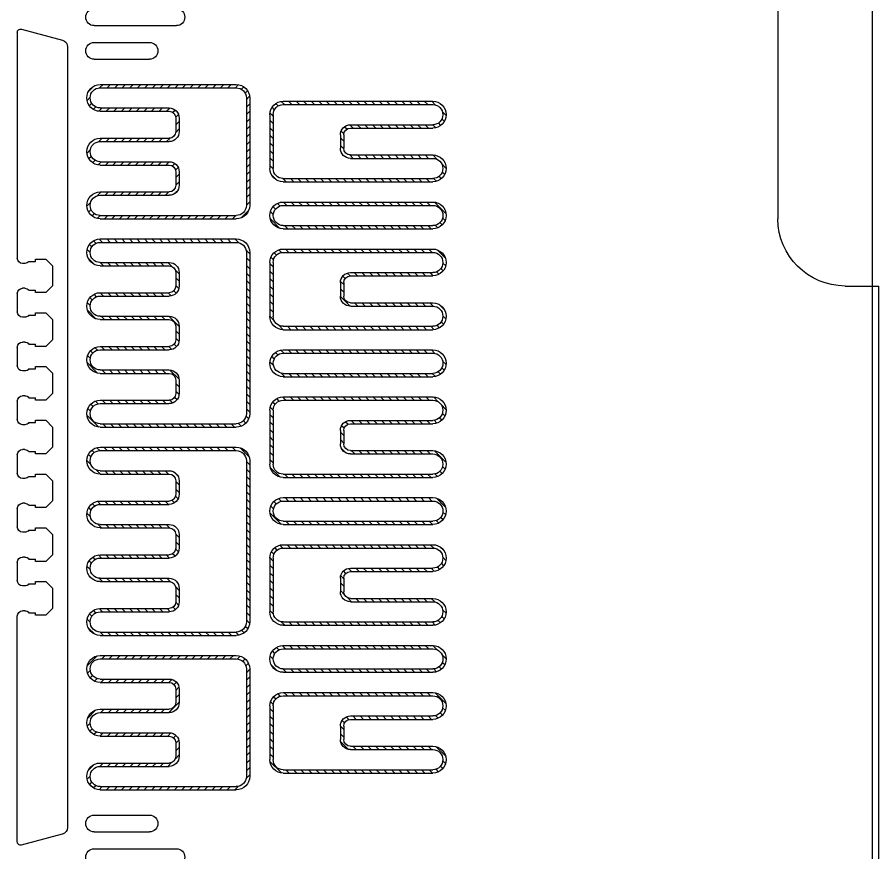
# Model space of a CAD drawing. Extents: x -46 to 252, y -27 to 158.
# Drawn here: x 225.31 to 238.14, y 10.6 to 23.03 of the extents above; entities that cross this region are included whole.
import ezdxf

# ---------------------------------------------------------------- set-up
doc = ezdxf.new("R2010")
doc.units = 0
for name, color, linetype in [('bottom etching', 64, 'Continuous'), ('bottom leadframe', 7, 'Continuous'), ('leadframe', 7, 'Continuous'), ('tape', 40, 'Continuous'), ('top leadframe', 5, 'Continuous')]:
    doc.layers.add(name, color=color, linetype=linetype)

# ---------------------------------------------------------------- blocks, each defined once
blk = doc.blocks.new('tape bottom')
at = {"layer": 'tape'}
blk.add_line((124.9, 32.5), (124.9, -32.5), dxfattribs=at)
blk = doc.blocks.new('leadframe outline')
at = {"layer": 'leadframe'}
for p, q in [((-123.5, 24.5), (-123.5, 9.5)), ((-125, -8.5), (-125, 8.5)), ((-124.5, 8.5), (-125, 8.5))]:
    blk.add_line(p, q, dxfattribs=at)
blk.add_arc((-124.5, 9.5), 1, 270, 0, dxfattribs=at)
blk = doc.blocks.new('bottom fiducial')
at = {"layer": 'leadframe', "ltscale": 50}
for p, q in [((1.32, 0.625), (0.495, 0.625)), ((1.32, 0.375), (0.495, 0.375)), ((1.32, 0.125), (0.095, 0.125)), ((1.32, -0.125), (0.095, -0.125)), ((1.32, -0.375), (0.495, -0.375)), ((1.32, -0.625), (0.495, -0.625))]:
    blk.add_line(p, q, dxfattribs=at)
for centre, start, end in [((0.495, 0.5), 90, 270), ((1.32, 0.5), 270, 90), ((0.095, 0), 90, 270), ((1.32, 0), 270, 90), ((0.495, -0.5), 90, 270), ((1.32, -0.5), 270, 90)]:
    blk.add_arc(centre, 0.125, start, end, dxfattribs=at)
blk = doc.blocks.new('bottom vertical fiducial new')
at = {"layer": 'leadframe', "ltscale": 50}
blk.add_blockref('bottom fiducial', (-1160.573, -6.701), dxfattribs=at)
blk = doc.blocks.new('*U82')
at = {"layer": 'bottom leadframe', "ltscale": 50}
blk.add_blockref('bottom vertical fiducial new', (1159.866, 6.701), dxfattribs=at)
blk = doc.blocks.new('*U83')
at = {"layer": 'leadframe', "color": 0, "linetype": 'ByBlock', "lineweight": -2, "transparency": 16777216}
for p in [(0, -12.5), (0, -25)]:
    blk.add_blockref('*U82', p, dxfattribs=at)
blk = doc.blocks.new('lead bottom vertical new A')
at = {"layer": 'bottom etching', "ltscale": 50}
h = blk.add_hatch(dxfattribs=at)
h.set_pattern_fill('ANSI31', color=256, scale=0.025)
h.set_pattern_definition([(45, (1193.233325, 13.21076), (-0.056126601, 0.056126601), [])])
h.paths.add_polyline_path([(0, -1.2, 0.414214), (0.2, -1.4), (2.225, -1.4, 1), (2.225, -1), (1.2, -1, -0.414214), (1.1, -0.9), (1.1, -0.7, -0.414214), (1.2, -0.6), (2.225, -0.6, 1), (2.225, -0.2), (1.2, -0.2, -0.414214), (1.1, -0.1), (1.1, 0.1, -0.414214), (1.2, 0.2), (2.225, 0.2, 1), (2.225, 0.6), (1.2, 0.6, -0.414214), (1.1, 0.7), (1.1, 0.9, -0.414214), (1.2, 1), (2.225, 1, 1), (2.225, 1.4), (0.2, 1.4, 0.414214), (0, 1.2)])
h.paths.add_polyline_path([(0.05, 1.2, -0.414214), (0.2, 1.35), (2.225, 1.35, -1), (2.225, 1.05), (1.2, 1.05, 0.414214), (1.05, 0.9), (1.05, 0.7, 0.414214), (1.2, 0.55), (2.225, 0.55, -1), (2.225, 0.25), (1.2, 0.25, 0.414214), (1.05, 0.1), (1.05, -0.1, 0.414214), (1.2, -0.25), (2.225, -0.25, -1), (2.225, -0.55), (1.2, -0.55, 0.414214), (1.05, -0.7), (1.05, -0.9, 0.414214), (1.2, -1.05), (2.225, -1.05, -1), (2.225, -1.35), (0.2, -1.35, -0.414214), (0.05, -1.2)], flags=16)
at = {"layer": 'bottom leadframe'}
for p, q in [((2.225, 1.4), (0.2, 1.4)), ((0, 1.2), (0, -1.2)), ((1.1, 0.9), (1.1, 0.7)), ((2.225, 1), (1.2, 1)), ((2.225, 0.6), (1.2, 0.6)), ((2.225, 0.2), (1.2, 0.2)), ((1.1, 0.1), (1.1, -0.1)), ((2.225, -0.2), (1.2, -0.2)), ((2.225, -0.6), (1.2, -0.6)), ((1.1, -0.7), (1.1, -0.9)), ((2.225, -1), (1.2, -1)), ((2.225, -1.4), (0.2, -1.4))]:
    blk.add_line(p, q, dxfattribs=at)
for centre, radius, start, end in [((0.2, 1.2), 0.2, 90, 180), ((2.225, 1.2), 0.2, 270, 90), ((1.2, 0.9), 0.1, 90, 180), ((1.2, 0.7), 0.1, 180, 270), ((2.225, 0.4), 0.2, 270, 90), ((1.2, 0.1), 0.1, 90, 180), ((1.2, -0.1), 0.1, 180, 270), ((2.225, -0.4), 0.2, 270, 90), ((1.2, -0.7), 0.1, 90, 180), ((1.2, -0.9), 0.1, 180, 270), ((2.225, -1.2), 0.2, 270, 90), ((0.2, -1.2), 0.2, 180, 270)]:
    blk.add_arc(centre, radius, start, end, dxfattribs=at)
at = {"layer": 'top leadframe'}
for p, q in [((2.225, 1.35), (0.2, 1.35)), ((0.05, 1.2), (0.05, -1.2)), ((2.225, 1.05), (1.2, 1.05)), ((1.05, 0.9), (1.05, 0.7)), ((2.225, 0.55), (1.2, 0.55)), ((2.225, 0.25), (1.2, 0.25)), ((1.05, 0.1), (1.05, -0.1)), ((2.225, -0.25), (1.2, -0.25)), ((2.225, -0.55), (1.2, -0.55)), ((1.05, -0.7), (1.05, -0.9)), ((2.225, -1.05), (1.2, -1.05)), ((2.225, -1.35), (0.2, -1.35))]:
    blk.add_line(p, q, dxfattribs=at)
for centre, start, end in [((0.2, 1.2), 90, 180), ((2.225, 1.2), 270, 90), ((1.2, 0.9), 90, 180), ((1.2, 0.7), 180, 270), ((2.225, 0.4), 270, 90), ((1.2, 0.1), 90, 180), ((1.2, -0.1), 180, 270), ((2.225, -0.4), 270, 90), ((1.2, -0.7), 90, 180), ((1.2, -0.9), 180, 270), ((2.225, -1.2), 270, 90), ((0.2, -1.2), 180, 270)]:
    blk.add_arc(centre, 0.15, start, end, dxfattribs=at)
blk = doc.blocks.new('lead bottom vertical new B')
at = {"layer": 'bottom etching', "ltscale": 50}
h = blk.add_hatch(dxfattribs=at)
h.set_pattern_fill('ANSI31', color=256, scale=0.025)
h.set_pattern_definition([(45, (1196.40984, 12.275255), (-0.056126601, 0.056126601), [])])
h.paths.add_polyline_path([(0.452, -0.136, 1), (0.452, -0.536), (1.677, -0.536, -0.414214), (1.777, -0.636), (1.777, -0.836, -0.414214), (1.677, -0.936), (0.452, -0.936, 1), (0.452, -1.336), (2.677, -1.336, 0.414214), (2.877, -1.136), (2.877, -0.336, 0.414214), (2.677, -0.136)])
h.paths.add_polyline_path([(2.677, -0.186, -0.414214), (2.827, -0.336), (2.827, -1.136, -0.414214), (2.677, -1.286), (0.452, -1.286, -1), (0.452, -0.986), (1.677, -0.986, 0.414214), (1.827, -0.836), (1.827, -0.636, 0.414214), (1.677, -0.486), (0.452, -0.486, -1), (0.452, -0.186)], flags=16)
at = {"layer": 'bottom leadframe'}
for p, q in [((2.677, -0.136), (0.452, -0.136)), ((2.877, -0.336), (2.877, -1.136)), ((1.677, -0.536), (0.452, -0.536)), ((1.777, -0.636), (1.777, -0.836)), ((1.677, -0.936), (0.452, -0.936)), ((2.677, -1.336), (0.452, -1.336))]:
    blk.add_line(p, q, dxfattribs=at)
for centre, radius, start, end in [((0.452, -0.336), 0.2, 90, 270), ((2.677, -0.336), 0.2, 0, 90), ((1.677, -0.636), 0.1, 0, 90), ((1.677, -0.836), 0.1, 270, 0), ((0.452, -1.136), 0.2, 90, 270), ((2.677, -1.136), 0.2, 270, 0)]:
    blk.add_arc(centre, radius, start, end, dxfattribs=at)
at = {"layer": 'top leadframe'}
for p, q in [((2.677, -0.186), (0.452, -0.186)), ((2.827, -0.336), (2.827, -1.136)), ((1.677, -0.486), (0.452, -0.486)), ((1.827, -0.636), (1.827, -0.836)), ((1.677, -0.986), (0.452, -0.986)), ((2.677, -1.286), (0.452, -1.286)), ((2.677, -1.286), (0.452, -1.286))]:
    blk.add_line(p, q, dxfattribs=at)
for centre, start, end in [((0.452, -0.336), 90, 270), ((2.677, -0.336), 0, 90), ((1.677, -0.636), 0, 90), ((1.677, -0.836), 270, 0), ((0.452, -1.136), 90, 270), ((2.677, -1.136), 270, 0)]:
    blk.add_arc(centre, 0.15, start, end, dxfattribs=at)
blk = doc.blocks.new('lead bottom vertical new C')
at = {"layer": 'bottom etching', "ltscale": 50}
h = blk.add_hatch(dxfattribs=at)
h.set_pattern_fill('ANSI31', color=256, scale=0.025)
h.set_pattern_definition([(45, (1193.533325, 14.11076), (-0.056126601, 0.056126601), [])])
h.paths.add_polyline_path([(-2.425, -0.2), (-0.2, -0.2, 1), (-0.2, 0.2), (-2.425, 0.2, 1)])
h.paths.add_polyline_path([(-2.425, 0.15), (-0.2, 0.15, -1), (-0.2, -0.15), (-2.425, -0.15, -1)], flags=16)
at = {"layer": 'bottom leadframe'}
for p, q in [((-0.2, 0.2), (-2.425, 0.2)), ((-0.2, -0.2), (-2.425, -0.2))]:
    blk.add_line(p, q, dxfattribs=at)
for centre, start, end in [((-2.425, 0), 90, 270), ((-0.2, 0), 270, 90)]:
    blk.add_arc(centre, 0.2, start, end, dxfattribs=at)
at = {"layer": 'top leadframe'}
for p, q in [((-0.2, 0.15), (-2.425, 0.15)), ((-0.2, -0.15), (-2.425, -0.15))]:
    blk.add_line(p, q, dxfattribs=at)
for centre, start, end in [((-2.425, 0), 90, 270), ((-0.2, 0), 270, 90)]:
    blk.add_arc(centre, 0.15, start, end, dxfattribs=at)
blk = doc.blocks.new('external grip bottom')
at = {"layer": 'bottom etching', "ltscale": 50}
h = blk.add_hatch(dxfattribs=at)
h.set_pattern_fill('ANSI31', color=256, scale=0.025, angle=90)
h.set_pattern_definition([(135, (43.47016, -14.76776), (-0.0561266, -0.0561266), [])])
h.paths.add_polyline_path([(2.225, 1), (0.2, 1, 0.414214), (0, 0.8), (0, -0.8, 0.414214), (0.2, -1), (2.225, -1, 1), (2.225, -0.6), (1.2, -0.6, -0.414214), (1.1, -0.5), (1.1, -0.3, -0.414214), (1.2, -0.2), (2.225, -0.2, 1), (2.225, 0.2), (1.2, 0.2, -0.414214), (1.1, 0.3), (1.1, 0.5, -0.414214), (1.2, 0.6), (2.225, 0.6, 1)])
h.paths.add_polyline_path([(0.2, 0.95), (2.225, 0.95, -1), (2.225, 0.65), (1.2, 0.65, 0.414214), (1.05, 0.5), (1.05, 0.3, 0.414214), (1.2, 0.15), (2.225, 0.15, -1), (2.225, -0.15), (1.2, -0.15, 0.414214), (1.05, -0.3), (1.05, -0.5, 0.414214), (1.2, -0.65), (2.225, -0.65, -1), (2.225, -0.95), (0.2, -0.95, -0.414214), (0.05, -0.8), (0.05, 0.8, -0.414214)], flags=16)
at = {"layer": 'bottom leadframe'}
for p, q in [((2.225, 1), (0.2, 1)), ((0, 0.8), (0, -0.8)), ((2.225, 0.6), (1.2, 0.6)), ((1.1, 0.5), (1.1, 0.3)), ((2.225, 0.2), (1.2, 0.2)), ((2.225, -0.2), (1.2, -0.2)), ((1.1, -0.3), (1.1, -0.5)), ((2.225, -0.6), (1.2, -0.6)), ((2.225, -1), (0.2, -1))]:
    blk.add_line(p, q, dxfattribs=at)
for centre, radius, start, end in [((0.2, 0.8), 0.2, 90, 180), ((2.225, 0.8), 0.2, 270, 90), ((1.2, 0.5), 0.1, 90, 180), ((1.2, 0.3), 0.1, 180, 270), ((2.225, 0), 0.2, 270, 90), ((1.2, -0.3), 0.1, 90, 180), ((1.2, -0.5), 0.1, 180, 270), ((2.225, -0.8), 0.2, 270, 90), ((0.2, -0.8), 0.2, 180, 270)]:
    blk.add_arc(centre, radius, start, end, dxfattribs=at)
at = {"layer": 'top leadframe'}
for p, q in [((2.225, 0.95), (0.2, 0.95)), ((0.05, 0.8), (0.05, -0.8)), ((2.225, 0.65), (1.2, 0.65)), ((1.05, 0.5), (1.05, 0.3)), ((2.225, 0.15), (1.2, 0.15)), ((2.225, -0.15), (1.2, -0.15)), ((1.05, -0.3), (1.05, -0.5)), ((2.225, -0.65), (1.2, -0.65)), ((2.225, -0.95), (0.2, -0.95))]:
    blk.add_line(p, q, dxfattribs=at)
for centre, start, end in [((0.2, 0.8), 90, 180), ((2.225, 0.8), 270, 90), ((1.2, 0.5), 90, 180), ((1.2, 0.3), 180, 270), ((2.225, 0), 270, 90), ((1.2, -0.3), 90, 180), ((1.2, -0.5), 180, 270), ((2.225, -0.8), 270, 90), ((0.2, -0.8), 180, 270)]:
    blk.add_arc(centre, 0.15, start, end, dxfattribs=at)
blk = doc.blocks.new('lead bottom vertical new D')
at = {"layer": 'bottom leadframe'}
for name, p in [('lead bottom vertical new B', (-13.389, 5.121)), ('lead bottom vertical new C', (-10.513, 3.285)), ('lead bottom vertical new A', (-10.213, 1.535)), ('lead bottom vertical new B', (-13.389, 2.921)), ('lead bottom vertical new C', (-10.513, 1.085)), ('lead bottom vertical new B', (-13.389, 0.721)), ('lead bottom vertical new A', (-10.213, -1.565)), ('lead bottom vertical new C', (-10.513, -1.115)), ('lead bottom vertical new B', (-13.389, -1.479)), ('lead bottom vertical new C', (-10.513, -3.315)), ('lead bottom vertical new B', (-13.389, -3.679))]:
    blk.add_blockref(name, p, dxfattribs=at)
at = {"layer": 'leadframe'}
for p in [(-10.213, 4.235), (-10.213, -4.265)]:
    blk.add_blockref('external grip bottom', p, dxfattribs=at)
blk = doc.blocks.new('*U118')
at = {"layer": 'bottom leadframe'}
blk.add_blockref('lead bottom vertical new D', (10.463, 0.015), dxfattribs=at)
blk = doc.blocks.new('*U119')
at = {"layer": 'leadframe', "color": 0, "linetype": 'ByBlock', "lineweight": -2, "transparency": 16777216}
blk.add_blockref('*U118', (0, -12.5), dxfattribs=at)
blk = doc.blocks.new('external Lead bottom')
at = {"layer": 'bottom leadframe', "ltscale": 50}
for p, q in [((-0.185, 0.412), (-0.185, 0.443)), ((0.185, 0.412), (0.185, 0.443)), ((-0.215, 0.35), (-0.215, 0.25)), ((0.215, 0.35), (0.215, 0.25)), ((-0.215, 0.25), (-0.25, 0.25)), ((-0.25, 0.25), (-0.25, 0.1)), ((0.25, 0.25), (0.215, 0.25)), ((0.25, 0.1), (0.25, 0.25)), ((-0.25, 0.1), (-0.15, 0)), ((-0.15, 0), (0.15, 0)), ((0.15, 0), (0.25, 0.1))]:
    blk.add_line(p, q, dxfattribs=at)
for centre, start, end in [((-0.265, 0.443), 0, 90), ((0.265, 0.443), 90, 180), ((-0.265, 0.412), 308.6822, 0), ((0.265, 0.412), 180, 231.3178)]:
    blk.add_arc(centre, 0.08, start, end, dxfattribs=at)
blk = doc.blocks.new('*U64')
at = {"layer": 'leadframe', "ltscale": 50, "rotation": 270}
blk.add_blockref('external Lead bottom', (-0.2615, 0), dxfattribs=at)
blk = doc.blocks.new('*U65')
at = {"layer": 'leadframe', "color": 0, "linetype": 'ByBlock', "lineweight": -2, "transparency": 16777216}
for p in [(0, 0), (0, -0.8), (0, -1.6), (0, -2.4), (0, -3.2), (0, -4), (0, -4.8)]:
    blk.add_blockref('*U64', p, dxfattribs=at)
blk = doc.blocks.new('leads external vertical bottom')
at = {"layer": 'bottom leadframe'}
for p, q in [((0.685, 6.071), (0.074, 5.907)), ((0.685, -6.071), (0.074, -5.907))]:
    blk.add_line(p, q, dxfattribs=at)
at = {"layer": 'bottom leadframe', "ltscale": 50}
for p, q in [((0.747, 6.023), (0.747, 2.665)), ((0, 5.811), (0, -5.811)), ((0.747, 2.135), (0.747, 1.865)), ((0.747, 1.335), (0.747, 1.065)), ((0.747, 0.535), (0.747, 0.265)), ((0.747, -0.265), (0.747, -0.535)), ((0.747, -1.065), (0.747, -1.335)), ((0.747, -1.865), (0.747, -2.135)), ((0.747, -6.023), (0.747, -2.665))]:
    blk.add_line(p, q, dxfattribs=at)
at = {"layer": 'bottom leadframe'}
for centre, radius, start, end in [((0.697, 6.023), 0.05, 0, 105), ((0.1, 5.811), 0.1, 105, 180), ((0.1, -5.811), 0.1, 180, 255), ((0.697, -6.023), 0.05, 255, 360)]:
    blk.add_arc(centre, radius, start, end, dxfattribs=at)
at = {"layer": 'leadframe'}
blk.add_blockref('*U65', (0.486, 2.4), dxfattribs=at)
blk = doc.blocks.new('*U120')
at = {"layer": 'leadframe'}
blk.add_blockref('leads external vertical bottom', (-0.37375, 0), dxfattribs=at)
blk = doc.blocks.new('*U121')
at = {"layer": 'leadframe', "color": 0, "linetype": 'ByBlock', "lineweight": -2, "transparency": 16777216}
blk.add_blockref('*U120', (0, -12.5), dxfattribs=at)

msp = doc.modelspace()

# ---------------------------------------------------------------- block references
at = {"layer": 'leadframe', "xscale": -1}
for name, p in [('leadframe outline', (113.137, 10.532)), ('*U83', (227.072, 35.532)), ('*U121', (225.689, 29.283)), ('*U119', (229.025, 29.282))]:
    msp.add_blockref(name, p, dxfattribs=at)
at = {"layer": 'tape'}
msp.add_blockref('tape bottom', (113.137, 10.532), dxfattribs=at)

doc.saveas('drawing.dxf')
